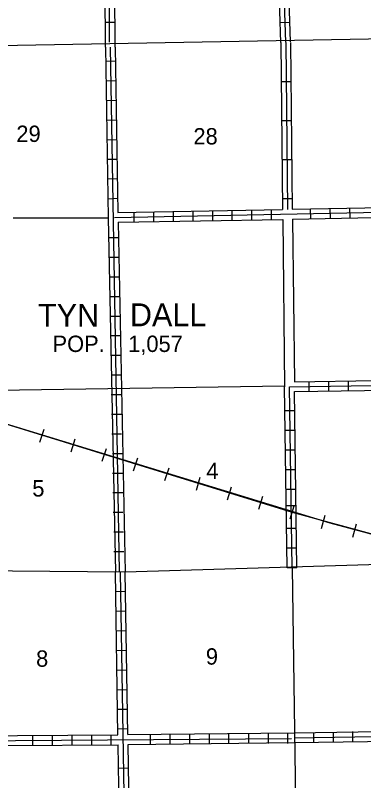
# Model space of a CAD drawing. Extents: x 1640390 to 2179601, y 15437295 to 15889889.
# Drawn here: x 1949481 to 1960133, y 15608147 to 15631554 of the extents above; entities that cross this region are included whole.
import ezdxf

# ---------------------------------------------------------------- set-up
doc = ezdxf.new("R2010")
doc.units = 0
for name, color, linetype in [('L10', 7, 'Continuous'), ('L13', 7, 'Continuous'), ('L14', 7, 'Continuous'), ('L15', 7, 'Continuous'), ('L16', 7, 'Continuous'), ('L3', 7, 'Continuous'), ('L4', 7, 'Continuous'), ('L8', 7, 'Continuous'), ('L9', 7, 'Continuous')]:
    doc.layers.add(name, color=color, linetype=linetype)

msp = doc.modelspace()

# ---------------------------------------------------------------- linework, layer by layer
at = {"layer": 'L10'}
for points in [[(1957657, 15625313), (1957715, 15620197)], [(1957958, 15625324), (1958016, 15620344)]]:
    msp.add_lwpolyline(points, dxfattribs=at)
at = {"layer": 'L13'}
msp.add_lwpolyline([(1949411, 15625363), (1952321, 15625363)], dxfattribs=at)
at = {"layer": 'L15'}
for p, q in [((1957953, 15616347), (1948385, 15619296)), ((1950233, 15618496), (1950360, 15618898)), ((1951189, 15618206), (1951310, 15618597)), ((1952139, 15617916), (1952266, 15618306)), ((1953100, 15617620), (1953227, 15618016)), ((1954056, 15617324), (1954183, 15617720)), ((1955017, 15617029), (1955133, 15617430)), ((1955972, 15616738), (1956089, 15617139)), ((1956923, 15616448), (1957049, 15616849)), ((1957884, 15616157), (1958005, 15616553)), ((1962756, 15615042), (1957953, 15616347)), ((1958839, 15615862), (1958956, 15616263)), ((1959806, 15615598), (1959916, 15615999))]:
    msp.add_line(p, q, dxfattribs=at)
msp.add_lwpolyline([(1945624, 15619336), (1945983, 15619574), (1946616, 15619589), (1948158, 15619373), (1959098, 15616031), (1963248, 15614922)], dxfattribs=at)
at = {"layer": 'L3'}
for points in [[(1952841, 15614531), (1961648, 15614795), (1962240, 15614647), (1964325, 15614024), (1967757, 15612873)], [(1947082, 15614581), (1952841, 15614531)]]:
    msp.add_lwpolyline(points, dxfattribs=at)
at = {"layer": 'L4'}
msp.add_line((1935665, 15619881), (1957714, 15620224), dxfattribs=at)
for points in [[(1947276, 15630604), (1961416, 15630857)], [(1957942, 15614658), (1958322, 15588331)]]:
    msp.add_lwpolyline(points, dxfattribs=at)
at = {"layer": 'L8'}
for p, q in [((1957884, 15631338), (1957583, 15631322)), ((1952514, 15631332), (1952218, 15631332)), ((1952540, 15630150), (1952240, 15630139)), ((1952551, 15629548), (1952250, 15629537)), ((1952556, 15628946), (1952255, 15628940)), ((1952572, 15628349), (1952276, 15628338)), ((1952583, 15627747), (1952282, 15627737)), ((1952593, 15627145), (1952292, 15627140)), ((1952599, 15626549), (1952298, 15626538)), ((1952614, 15625947), (1952319, 15625936)), ((1953116, 15625228), (1953116, 15625529)), ((1953718, 15625244), (1953718, 15625545)), ((1954314, 15625255), (1954314, 15625556)), ((1954916, 15625271), (1954916, 15625572)), ((1955518, 15625281), (1955518, 15625582)), ((1956115, 15625297), (1956115, 15625598)), ((1956717, 15625308), (1956717, 15625603)), ((1957313, 15625313), (1957313, 15625614)), ((1958517, 15625339), (1958507, 15625640)), ((1959114, 15625355), (1959109, 15625656)), ((1959716, 15625366), (1959705, 15625661)), ((1952630, 15624748), (1952335, 15624748)), ((1952641, 15624146), (1952340, 15624146)), ((1952651, 15623549), (1952350, 15623549)), ((1952667, 15622948), (1952366, 15622948)), ((1952672, 15622346), (1952377, 15622346)), ((1952683, 15621749), (1952382, 15621749)), ((1952694, 15621147), (1952393, 15621147)), ((1952709, 15620545), (1952408, 15620545)), ((1958464, 15620054), (1958464, 15620355)), ((1959066, 15620065), (1959066, 15620366)), ((1959668, 15620070), (1959668, 15620371)), ((1952715, 15619948), (1952414, 15619948)), ((1958026, 15619457), (1957725, 15619457)), ((1952725, 15619346), (1952424, 15619346)), ((1952731, 15618745), (1952435, 15618745)), ((1958032, 15618855), (1957731, 15618855)), ((1958042, 15618254), (1957741, 15618254)), ((1952752, 15618148), (1952451, 15618148)), ((1952757, 15617546), (1952456, 15617546)), ((1958047, 15617657), (1957752, 15617657)), ((1952768, 15616949), (1952467, 15616949)), ((1958058, 15617055), (1957757, 15617055)), ((1958084, 15616553), (1957783, 15616553)), ((1952773, 15616347), (1952477, 15616347)), ((1952789, 15615746), (1952493, 15615746)), ((1958074, 15615856), (1957773, 15615856)), ((1958084, 15615254), (1957783, 15615254)), ((1952799, 15615149), (1952498, 15615149)), ((1958090, 15614658), (1957789, 15614658)), ((1952852, 15613929), (1952551, 15613924)), ((1952857, 15613333), (1952556, 15613322)), ((1952873, 15612731), (1952572, 15612720)), ((1952884, 15612129), (1952583, 15612123)), ((1952889, 15611532), (1952593, 15611521)), ((1952900, 15610930), (1952599, 15610920)), ((1952910, 15610328), (1952609, 15610323)), ((1952926, 15609732), (1952625, 15609721)), ((1955418, 15609272), (1955418, 15609573)), ((1956015, 15609272), (1956015, 15609573)), ((1956617, 15609283), (1956617, 15609578)), ((1957218, 15609283), (1957218, 15609578)), ((1957815, 15609288), (1957815, 15609589)), ((1958607, 15609320), (1958607, 15609621)), ((1959209, 15609330), (1959209, 15609631)), ((1959806, 15609346), (1959806, 15609647)), ((1950017, 15609230), (1950017, 15609531)), ((1950619, 15609240), (1950619, 15609536)), ((1951215, 15609240), (1951215, 15609536)), ((1951817, 15609246), (1951817, 15609547)), ((1952414, 15609246), (1952414, 15609547)), ((1953618, 15609256), (1953618, 15609557)), ((1954214, 15609262), (1954214, 15609563)), ((1954816, 15609262), (1954816, 15609563)), ((1952942, 15608528), (1952641, 15608522))]:
    msp.add_line(p, q, dxfattribs=at)
for points in [[(1952366, 15630730), (1952340, 15651803)], [(1952234, 15630582), (1952208, 15635831)], [(1952535, 15630582), (1952509, 15635836)], [(1957752, 15630730), (1957599, 15635245)], [(1957599, 15630720), (1957535, 15632654)], [(1957900, 15630741), (1957837, 15632664)], [(1952234, 15630582), (1952321, 15625363)], [(1952382, 15630582), (1952657, 15614547)], [(1952535, 15630582), (1952614, 15625524)], [(1952514, 15625371), (1978897, 15625899)], [(1957947, 15625624), (1962947, 15625720)], [(1952614, 15625524), (1957651, 15625614)], [(1952321, 15625363), (1952540, 15614521)], [(1952625, 15625223), (1957657, 15625313)], [(1957958, 15625324), (1962958, 15625424)], [(1952625, 15625223), (1952841, 15614521)], [(1957868, 15620197), (1984198, 15620624)], [(1958016, 15620344), (1963016, 15620424)], [(1957789, 15614658), (1957715, 15620197)], [(1957942, 15614658), (1957868, 15620197)], [(1958016, 15620049), (1963026, 15620123)], [(1958090, 15614658), (1958016, 15620049)], [(1952614, 15609547), (1952540, 15614521)], [(1953042, 15593532), (1952694, 15614521)], [(1952926, 15609557), (1952841, 15614521)], [(1958005, 15609462), (1984589, 15609895)], [(1952926, 15609557), (1958005, 15609615)], [(1958005, 15609615), (1963222, 15609689)], [(1936817, 15609288), (1957931, 15609436)], [(1944943, 15609504), (1952614, 15609547)], [(1958005, 15609314), (1963232, 15609388)], [(1942377, 15609188), (1952625, 15609246)], [(1952709, 15604187), (1952625, 15609246)], [(1952931, 15609256), (1958005, 15609314)], [(1953018, 15604043), (1952931, 15609256)]]:
    msp.add_lwpolyline(points, dxfattribs=at)
at = {"layer": 'L9'}
for p, q in [((1957612, 15629527), (1957910, 15629530)), ((1957624, 15628333), (1957922, 15628337)), ((1957636, 15627140), (1957935, 15627143)), ((1957649, 15625947), (1957947, 15625950))]:
    msp.add_line(p, q, dxfattribs=at)
for points in [[(1957599, 15630720), (1957651, 15625614)], [(1957749, 15630721), (1957801, 15625615)], [(1957900, 15630720), (1957947, 15625624)]]:
    msp.add_lwpolyline(points, dxfattribs=at)

# ---------------------------------------------------------------- texts
at = {"layer": 'L14'}
for s, p in [('29', (1949513, 15627681)), ('28', (1954927, 15627605)), ('4', (1955322, 15617373)), ('5', (1950001, 15616838)), ('9', (1955307, 15611696)), ('8', (1950117, 15611632))]:
    msp.add_text(s, height=500, rotation=360, dxfattribs=at).set_placement(p)
at = {"layer": 'L16'}
for s, height, p in [('TYN', 699.9, (1950175, 15622029)), ('DALL', 699.9, (1952984, 15622045)), ('POP.', 500, (1950619, 15621258)), ('1,057', 500, (1952931, 15621258))]:
    msp.add_text(s, height=height, rotation=360, dxfattribs=at).set_placement(p)

doc.saveas('drawing.dxf')
